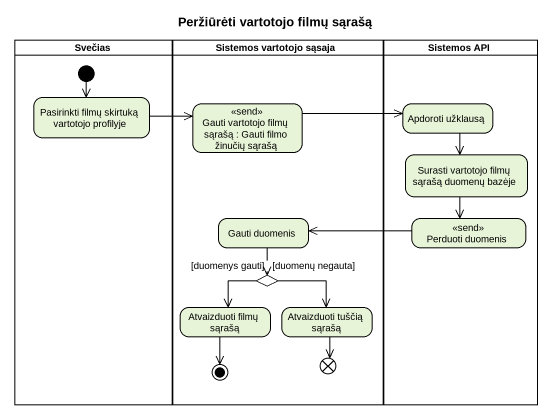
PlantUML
@startuml
title Peržiūrėti vartotojo filmų sąrašą
hide empty description
state Svečias <<partition>> {
  state "Pasirinkti filmų skirtuką vartotojo profilyje" as Pasirinkti_filmų_skirtuką
  [*] --> Pasirinkti_filmų_skirtuką
}
state "Sistemos vartotojo sąsaja" as Sistemos_vartotojo_sąsaja <<partition>> {
  state "Gauti vartotojo filmų sąrašą : Gauti filmo žinučių sąrašą" as Gauti_vartotojo_filmų_sąrašą <<send>>
  state "Gauti duomenis" as Gauti_duomenis
  state choice1 <<choice>>
  state "Atvaizduoti filmų sąrašą" as Atvaizduoti_filmų_sąrašą
  state "Atvaizduoti tuščią sąrašą" as Atvaizduoti_tuščią_sąrašą
  state flowfinal1 <<end>>
  Atvaizduoti_filmų_sąrašą --> [*]
}
state "Sistemos API" as Sistemos_API <<partition>> {
  state "Apdoroti užklausą" as Apdoroti_užklausą
  state "Surasti vartotojo filmų sąrašą duomenų bazėje" as Surasti_vartotojo_filmų
  state "Perduoti duomenis" as Perduoti_duomenis <<send>>
}
Pasirinkti_filmų_skirtuką -right-> Gauti_vartotojo_filmų_sąrašą
Gauti_vartotojo_filmų_sąrašą -right-> Apdoroti_užklausą
Apdoroti_užklausą --> Surasti_vartotojo_filmų
Surasti_vartotojo_filmų --> Perduoti_duomenis
Gauti_duomenis --> choice1
Perduoti_duomenis -left-> Gauti_duomenis
choice1 --> Atvaizduoti_filmų_sąrašą : [duomenys gauti]
choice1 --> Atvaizduoti_tuščią_sąrašą : [duomenų negauta]
Atvaizduoti_tuščią_sąrašą --> flowfinal1
@enduml
